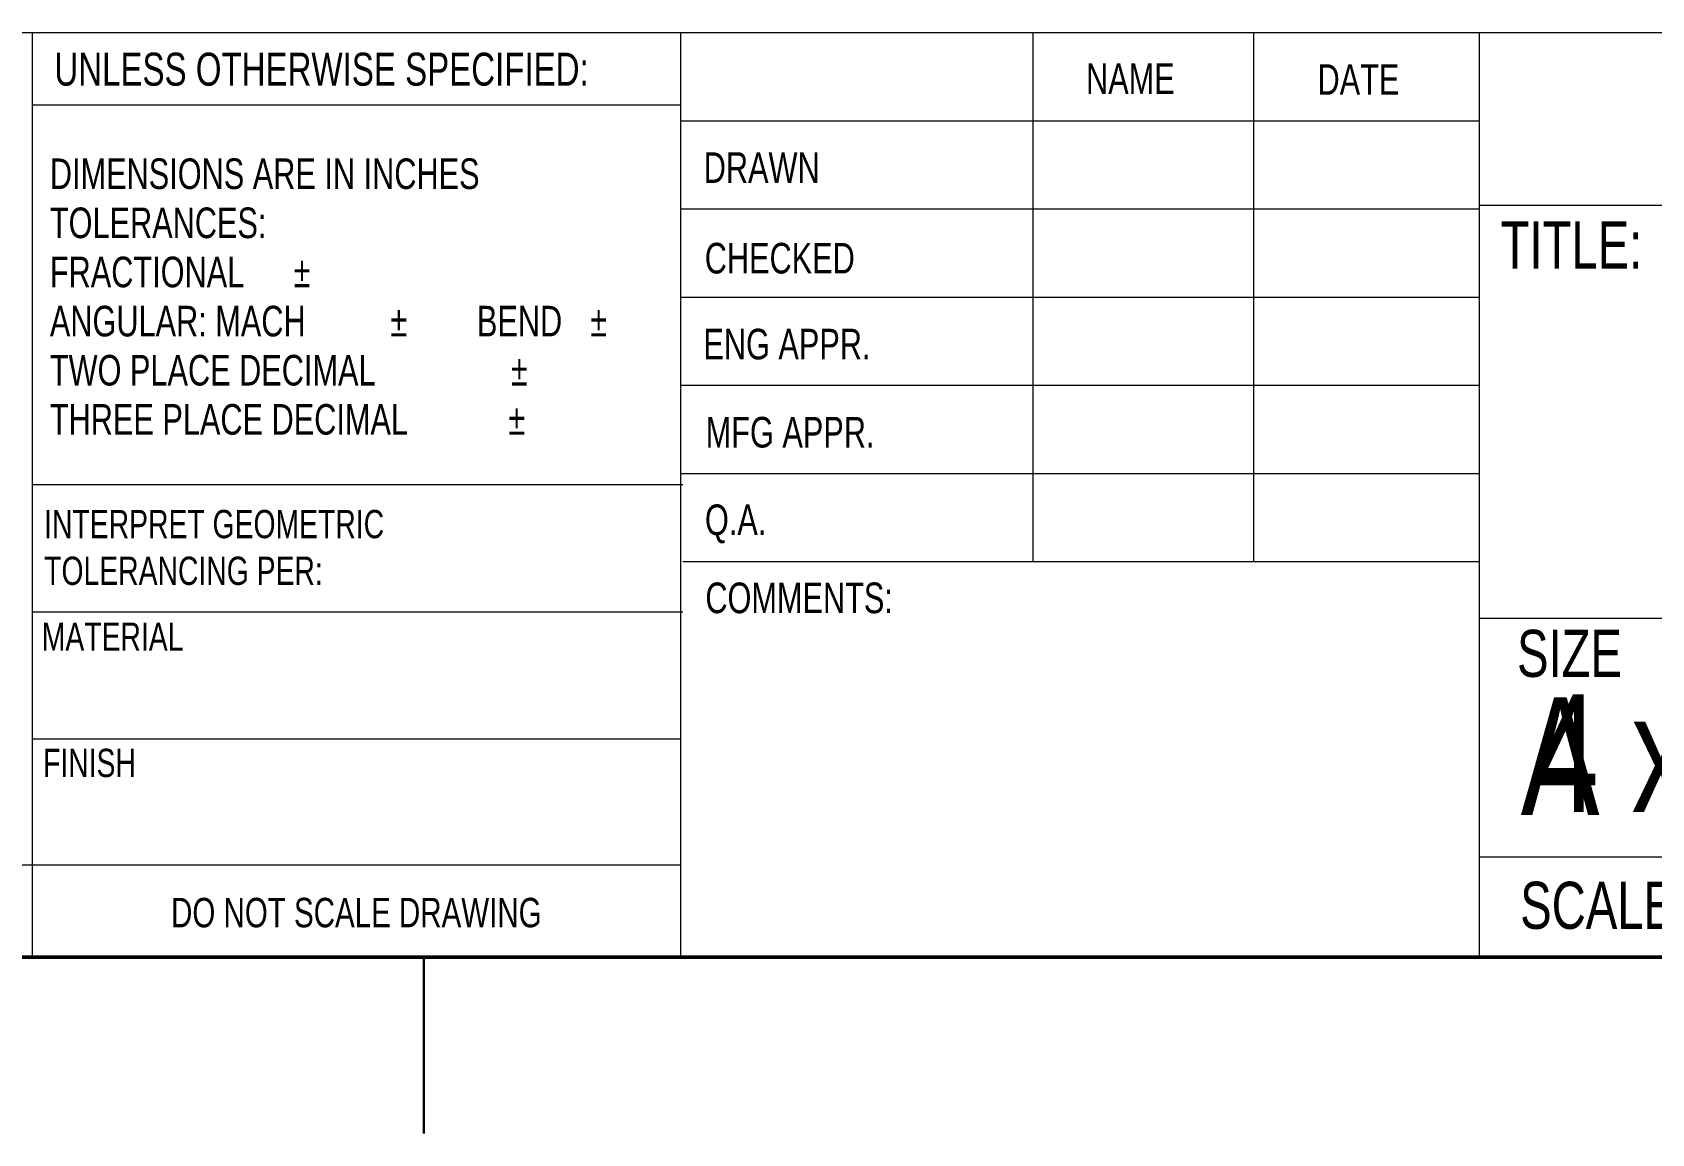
# Model space of a CAD drawing. Header units: inches. Extents: x 0 to 10.9, y 0 to 8.4.
# Drawn here: x 4.668 to 8.108, y 0.125 to 2.464 of the extents above; entities that cross this region are included whole.
import ezdxf

# ---------------------------------------------------------------- set-up
doc = ezdxf.new("R2010")
doc.units = ezdxf.units.IN
doc.header["$MEASUREMENT"] = 0
doc.styles.add('SLDTEXTSTYLE0', font='TXT', dxfattribs={"width": 0.75})

msp = doc.modelspace()

# ---------------------------------------------------------------- linework, layer by layer
at = {"color": 7, "linetype": 'Continuous', "lineweight": 18}
for p, q in [((2.6911, 2.4643), (10.5, 2.4643)), ((4.6683, 0.5), (4.6683, 2.4643)), ((6.0452, 2.4643), (6.0452, 0.5)), ((6.7937, 2.4643), (6.7937, 1.3393)), ((7.2622, 2.4643), (7.2622, 1.3393)), ((7.7413, 2.4643), (7.7413, 0.5)), ((6.0452, 2.31), (4.6683, 2.31)), ((6.0452, 2.2768), (7.7413, 2.2768)), ((6.0452, 2.0893), (7.7413, 2.0893)), ((7.7413, 2.0972), (10.5, 2.0972)), ((6.0452, 1.9018), (7.7413, 1.9018)), ((7.7413, 1.7143), (6.0452, 1.7143)), ((7.7413, 1.5268), (6.0452, 1.5268)), ((4.6683, 1.5037), (6.0497, 1.5037)), ((7.7413, 1.3393), (6.0497, 1.3393)), ((4.6683, 1.2337), (6.0497, 1.2337)), ((7.7413, 1.2199), (10.5, 1.2199)), ((4.6683, 0.9637), (6.0452, 0.9637)), ((2.6911, 0.6963), (6.0452, 0.6963)), ((7.7413, 0.7129), (10.5, 0.7129))]:
    msp.add_line(p, q, dxfattribs=at)
at = {"color": 7, "linetype": 'Continuous', "lineweight": 50}
msp.add_line((10.5, 0.5), (0.5, 0.5), dxfattribs=at)
at = {"color": 7, "linetype": 'Continuous', "lineweight": 25}
for p, q in [((5.5, 0.125), (5.5, 0.5)), ((5.5, 0.5), (5.5, 0.125))]:
    msp.add_line(p, q, dxfattribs=at)

# ---------------------------------------------------------------- texts
at = {"color": 7, "linetype": 'Continuous', "lineweight": 0, "style": 'SLDTEXTSTYLE0'}
for s, insert, char_height, attachment_point in [('UNLESS OTHERWISE SPECIFIED:', (4.7149, 2.4212), 0.07, 1), ('NAME', (6.9065, 2.3985), 0.065, 1), ('DATE', (7.3982, 2.3968), 0.065, 1), ('DRAWN', (6.0944, 2.2096), 0.065, 1), ('DIMENSIONS ARE IN INCHES', (4.7054, 2.1966), 0.065, 1), ('TOLERANCES:', (4.7054, 2.0923), 0.065, 1), ('TITLE:', (7.7871, 2.0627), 0.1, 1), ('CHECKED', (6.0965, 2.0172), 0.065, 1), ('FRACTIONAL', (4.7054, 1.9879), 0.065, 1), ('%%p', (5.223, 1.9879), 0.065, 1), ('ANGULAR: MACH', (4.7054, 1.8835), 0.065, 1), ('%%p', (5.4288, 1.8835), 0.065, 1), ('BEND', (5.6126, 1.8835), 0.065, 1), ('%%p', (5.8532, 1.8835), 0.065, 1), ('ENG APPR.', (6.0936, 1.8347), 0.065, 1), ('TWO PLACE DECIMAL', (4.7054, 1.7792), 0.065, 1), ('%%p', (5.6848, 1.7792), 0.065, 1), ('THREE PLACE DECIMAL', (4.7054, 1.6748), 0.065, 1), ('%%p', (5.6792, 1.6748), 0.065, 1), ('MFG APPR.', (6.0985, 1.6475), 0.065, 1), ('INTERPRET GEOMETRIC', (4.6933, 1.4499), 0.06, 1), ('Q.A.', (6.0969, 1.4615), 0.065, 1), ('TOLERANCING PER:', (4.6933, 1.3506), 0.06, 1), ('COMMENTS:', (6.0978, 1.2956), 0.065, 1), ('MATERIAL', (4.6882, 1.2107), 0.06, 1), ('SIZE', (7.822, 1.1952), 0.1, 1), ('4 x 1.5 colson wheels', (9.0545, 1.058), 0.25, 2), ('A', (7.8299, 1.0521), 0.25, 1), ('FINISH', (4.6909, 0.9425), 0.06, 1), ('SCALE: 1:2', (7.8287, 0.66), 0.1, 1), ('DO NOT SCALE DRAWING', (5.3564, 0.6258), 0.0625, 2)]:
    msp.add_mtext(s, dxfattribs=dict(at, insert=insert, char_height=char_height, attachment_point=attachment_point))

doc.saveas('drawing.dxf')
